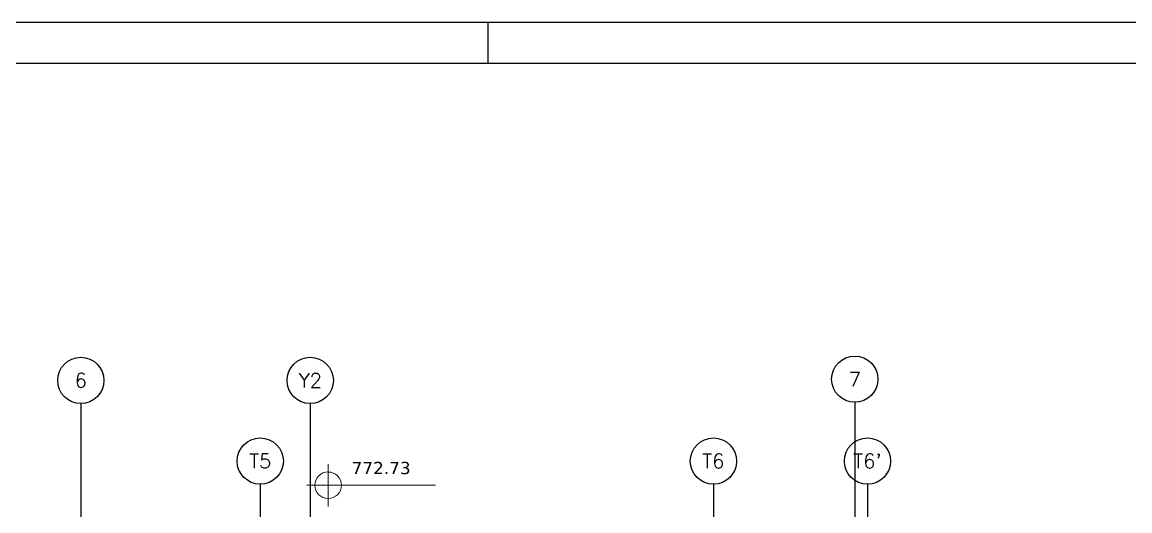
# Model space of a CAD drawing. Extents: x -4172 to 5482, y -2094 to 2406.
# Drawn here: x 1214 to 2566, y 1809 to 2406 of the extents above; entities that cross this region are included whole.
import ezdxf
from ezdxf.enums import TextEntityAlignment as Align

# ---------------------------------------------------------------- set-up
doc = ezdxf.new("R2010")
doc.units = 0
doc.header["$LTSCALE"] = 50
doc.header["$MEASUREMENT"] = 0
doc.linetypes.add('EIXO', pattern=[6.8, 6, -0.4, 0, -0.4])
doc.layers.add('A-ANNO-NOTE', color=253, linetype='CONTINUOUS', lineweight=9)
for name, color, linetype in [('F-EIXO', 12, 'EIXO'), ('F-MARGEM', 1, 'CONTINUOUS'), ('F-TEXTO', 6, 'CONTINUOUS')]:
    doc.layers.add(name, color=color, linetype=linetype)
doc.styles.add('ROMANS', font='romans.shx')
doc.styles.add('Verdana_3', font='verdana.ttf', dxfattribs={"height": 20})

# ---------------------------------------------------------------- blocks, each defined once
blk = doc.blocks.new('*U7')
at = {"layer": 'F-EIXO'}
blk.add_line((0, 0), (0, -3126.4), dxfattribs=at)
at = {"layer": 'F-EIXO', "color": 2, "linetype": 'Continuous'}
blk.add_circle((0, 28.2), 28.2, dxfattribs=at)
at = {"layer": 'F-TEXTO', "style": 'ROMANS'}
blk.add_attdef('EIXO', text='', height=17.5, rotation=360, dxfattribs=at).set_placement((0, 28.2), align=Align.MIDDLE_CENTER)
blk = doc.blocks.new('*U42')
at = {"layer": 'F-EIXO'}
blk.add_line((0, 0), (0, -3027.9), dxfattribs=at)
at = {"layer": 'F-EIXO', "color": 2, "linetype": 'Continuous'}
blk.add_circle((0, 28.2), 28.2, dxfattribs=at)
at = {"layer": 'F-TEXTO', "style": 'ROMANS'}
blk.add_attdef('EIXO', text='', height=17.5, rotation=360, dxfattribs=at).set_placement((0, 28.2), align=Align.MIDDLE_CENTER)
blk = doc.blocks.new('*U43')
at = {"layer": 'F-EIXO'}
blk.add_line((0, 0), (0, -3127.9), dxfattribs=at)
at = {"layer": 'F-EIXO', "color": 2, "linetype": 'Continuous'}
blk.add_circle((0, 28.2), 28.2, dxfattribs=at)
at = {"layer": 'F-TEXTO', "style": 'ROMANS'}
blk.add_attdef('EIXO', text='', height=17.5, rotation=360, dxfattribs=at).set_placement((0, 28.2), align=Align.MIDDLE_CENTER)
blk = doc.blocks.new('*U41')
at = {"layer": 'F-EIXO'}
blk.add_line((0, 0), (0, -3126.4), dxfattribs=at)
at = {"layer": 'F-EIXO', "color": 2, "linetype": 'Continuous'}
blk.add_circle((0, 28.2), 28.2, dxfattribs=at)
at = {"layer": 'F-TEXTO', "style": 'ROMANS'}
blk.add_attdef('EIXO', text='', height=17.5, rotation=360, dxfattribs=at).set_placement((0, 28.2), align=Align.MIDDLE_CENTER)
blk = doc.blocks.new('A0-4L_900')
at = {"layer": 'F-MARGEM', "color": 2}
blk.add_line((118.9, 90), (118.9, 89), dxfattribs=at)
blk.add_lwpolyline([(0, 0), (0, 90), (192.9, 90), (192.9, 0)], close=True, dxfattribs=at)
at = {"layer": 'F-MARGEM', "color": 7}
blk.add_lwpolyline([(2.5, 89), (191.9, 89), (191.9, 1), (2.5, 1)], close=True, dxfattribs=at)
blk = doc.blocks.new('LGN-COTA - LGN-COTA-475391-Térreo')
at = {"layer": 'A-ANNO-NOTE'}
for p, q in [((-0.009, -0.238), (-0.009, 0.28)), ((-0.268, 0.021), (1.302, 0.021))]:
    blk.add_line(p, q, dxfattribs=at)
for centre, start, end in [((-0.009, 0.022), 90, 180), ((-0.009, 0.021), 360, 90), ((-0.009, 0.021), 180, 270), ((-0.009, 0.021), 270, 0)]:
    blk.add_arc(centre, 0.162, start, end, dxfattribs=at)
blk = doc.blocks.new('zw$7512')
at = {"layer": 'A-ANNO-NOTE', "xscale": 100, "yscale": 100, "zscale": 100}
blk.add_blockref('LGN-COTA - LGN-COTA-475391-Térreo', (1787.7, 1623.9), dxfattribs=at)
at = {"layer": 'A-ANNO-NOTE', "style": 'Verdana_3'}
blk.add_text('772.73', height=15, dxfattribs=at).set_placement((1815.5, 1639.6))

msp = doc.modelspace()

# ---------------------------------------------------------------- block references
at = {"layer": 'A-ANNO-NOTE', "linetype": 'Continuous'}
msp.add_blockref('zw$7512', (-199.5, 214), dxfattribs=at)
at = {"layer": 'F-EIXO', "linetype": 'Continuous'}
for name, p, values in [('*U41', (1285.5, 1939.842), {'EIXO': '6'}), ('*U7', (1565.5, 1939.842), {'EIXO': 'Y2'}), ('*U43', (2230, 1941.357), {'EIXO': '7'}), ('*U42', (1504.5, 1841.357), {'EIXO': 'T5'}), ('*U42', (2057.5, 1841.357), {'EIXO': 'T6'}), ('*U42', (2245.5, 1841.357), {'EIXO': "T6'"})]:
    msp.add_blockref(name, p, dxfattribs=at).add_auto_attribs(values)
at = {"layer": 'F-MARGEM', "linetype": 'Continuous', "xscale": 50, "yscale": 50, "zscale": 50}
msp.add_blockref('A0-4L_900', (-4162.872, -2094.493), dxfattribs=at)

doc.saveas('drawing.dxf')
